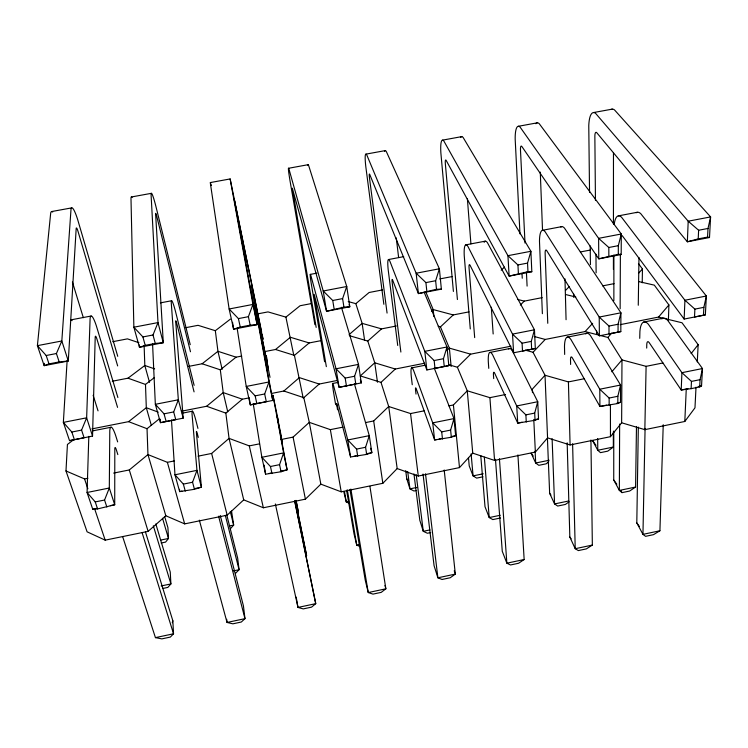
<?xml version="1.0" encoding="UTF-8"?>
<svg xmlns="http://www.w3.org/2000/svg" width="748" height="748" viewBox="0 0 748 748"><rect width="100%" height="100%" fill="white"/><g stroke="black" fill="none" stroke-linecap="round" stroke-linejoin="round"><path stroke-width="1.12" d="M595.997 445.331L592.631 440.684L597.774 450.259L600.466 452.643L607.759 451.147L613.341 447.061L613.341 431.877M613.416 269.486L613.425 255.47M613.444 223.923L613.472 152.657M636.483 426.444L635.585 487.041L629.61 491.043L622.009 492.633L619.353 490.426L613.734 479.973L613.771 431.044M613.865 300.574L613.902 255.143M570.621 364.444L570.509 359.779A6.564 1.571 78.7 0 1 572.37 357.918L599.915 406.473L617.82 403.518L617.848 396.281L620.569 385.042L590.481 335.618A26.676 6.816 78.7 0 0 585.712 333.907M542.375 313.683L539.486 241.38A26.432 6.19 80 0 1 545.152 231.787L599.223 317.068L608.994 326.053L609.003 333.926L618.054 332.14L618.072 324.267L620.915 312.804L564.478 228.112A26.404 6.601 80.1 0 0 560.841 227.055M525.003 243.044L520.477 149.937A6.48 1.459 81.1 0 1 521.926 146.58L598.774 258.845L618.297 254.273L618.325 245.671L621.289 234.002L539.215 123.663A26.348 6.339 81.3 0 0 535.895 123.747M619.643 424.06L619.353 490.426L635.585 487.041M620.139 308.802L620.382 254.077M617.82 403.518L620.485 402.302L620.569 385.042L599.784 389.222L570.902 339.489A26.704 6.395 78.7 0 0 564.488 346.408L564.665 354.43M620.821 331.588L620.915 312.804L599.223 317.068L599.372 335.833L620.821 331.588L618.054 332.14M608.844 256.096L608.825 247.495L598.615 238.341L598.774 258.845L621.195 254.526L621.289 234.002L598.615 238.341L520.131 127.151A26.376 5.937 81.1 0 0 515.185 139.268L519.972 233.89M424.686 363.219L395.309 369.026L374.739 362.799L360.312 375.926L380.994 382.378L388.698 406.501L397.179 468.575L418.282 476.046L459.487 467.603L472.745 453.157L494.568 460.422L535.362 452.073L547.564 437.898L570.088 444.957L610.462 436.692L621.635 422.788L621.981 359.9L607.89 337.451L585.104 331.57L545.217 339.442L534.24 336.516M638.268 305.249L638.97 257.471M663.233 424.714L659.923 530.762L653.509 534.652L645.561 536.335L642.953 534.362L636.8 522.908L638.325 427.127M639.736 338.358L639.905 331.476A26.573 8.078 78.7 0 1 648.31 324.193L681.924 372.682L691.461 381.405L691.115 388.661L681.204 389.998L649.199 342.64A6.526 1.982 78.7 0 0 646.768 344.604L646.693 348.091M642.223 282.828L642.457 269.018L638.483 263.623M696.014 387.165L694.976 407.828L684.813 421.47L644.841 429.651L646.104 366.333L621.981 359.9L611.827 371.793M645.085 428.417L642.953 534.362L659.923 530.762M67.114 360.751L63.356 422.386L69.527 440.637L92.537 436.084L95.211 337.161A6.695 0.954 78 0 1 96.969 339.209L117.567 407.37M88.816 436.355L87.067 492.493L92.724 509.21L97.586 508.921L114.715 504.76L114.809 448.94A6.769 0.982 78.8 0 1 116.454 450.146L117.838 454.606M668.413 320.032L668.899 304.95L654.332 285.147L638.895 281.622M636.249 212.731A26.274 8.219 80.5 0 1 640.709 213.619L706.364 296.012L705.355 314.871L684.149 319.069L684.925 300.229L621.569 217.257A26.302 7.817 80.4 0 0 614.202 224.54M684.813 421.47L686.253 389.166M703.447 315.245L703.868 307.344L706.364 296.012L684.925 300.229L694.883 309.111L694.509 317.012L705.355 314.871M595.455 200.436L594.856 136.23A6.452 1.842 81.9 0 1 596.839 132.789L687.347 241.782L698.211 238.883L698.623 230.253L688.197 221.202L595.595 113.359A26.255 7.499 81.9 0 0 588.77 125.767L589.536 192.339M697.286 361.91L698.146 344.688L682.017 322.771L658.549 317.077L620.186 324.651M691.115 388.661L699.689 386.931L700.072 379.666L702.475 368.54L667.684 320.359A26.535 8.49 78.7 0 0 661.858 318.863M698.211 238.883L707.552 237.088L708.01 228.449L710.6 216.92L614.491 109.9A26.227 7.891 82.1 0 0 611.312 109.414M699.689 386.931L701.549 385.884L702.475 368.54L681.924 372.682L681.204 389.998L687.982 388.623M709.497 237.518L710.6 216.92L688.197 221.202L687.347 241.782L709.497 237.518L707.552 237.088M249.075 397.88L242.343 399.208L225.831 413.102L229.056 438.384L243.717 499.87L227.168 515.176L184.672 523.88L165.813 515.765L148.123 531.361L105.188 540.15L87.095 531.819L65.983 470.959L67.432 444.471L73.697 439.656M44.375 363.341L44.169 365.66L68.292 361.013L76.174 228.636A6.676 0.907 77.3 0 1 78.054 231.478L117.66 365.931M493.708 378.6L493.456 375.113A6.601 1.15 78.7 0 1 494.746 373.364L517.728 423.116L535.044 420.283L534.698 413.092L537.737 401.723L512.474 351.046A26.806 5.114 78.7 0 0 508.762 349.101M470.277 328.924L464.246 255.732A26.573 4.525 79.6 0 1 467.939 246.466L512.52 334.104L522.085 343.201L522.506 351.036L531.65 349.223L531.276 341.387L534.465 329.793L487.472 242.754A26.535 4.946 79.7 0 0 484.152 242.333M172.283 622.804L172.844 620.775L145.43 531.893M457.411 299.527L445.35 163.784A6.517 1.066 80.5 0 1 446.238 160.511L509.136 276.106L527.957 271.674L527.546 263.1L530.893 251.291L463.18 137.557A26.479 4.75 80.6 0 0 460.665 137.492M295.722 503.413L296.301 501.356L298.293 511.81L295.956 500.393M416.019 394.074L415.608 390.606A6.629 0.72 78.7 0 1 416.299 388.969L434.616 439.955L451.334 437.253L450.614 430.091L453.98 418.59L434.233 368.044M397.721 345.454L388.24 270.224A26.704 2.824 79.3 0 1 389.914 261.295L424.799 351.345L434.158 360.545L434.981 368.343L444.237 366.52L443.461 358.713L447.005 346.988L424.107 292.085M387.071 313.075L369.465 177.772A6.545 0.664 79.8 0 1 369.793 174.583L418.403 293.581L436.495 289.28L435.645 280.734L439.385 268.784L386.351 151.601A26.61 3.123 80 0 0 384.668 151.377M337.516 409.717L336.619 403.527L350.578 456.972L366.67 454.401L365.576 447.276L369.278 435.654L354.402 383.827M326.334 366.642L314.16 294.319L339.096 387.314L355.796 384.014L354.599 376.244L358.507 364.379L341.443 307.288M314.899 324.66L289.99 180.595A26.778 1.047 79.1 0 1 289.055 169.385L323.22 291L346.745 286.503L349.802 306.792L343.921 307.11L342.603 298.602L346.745 286.503L308.737 165.785A26.741 1.468 79.3 0 0 307.886 165.411M253.254 403.836L261.865 457.29L265.596 474.195L281.052 471.754L279.565 464.667L283.604 452.905L272.964 395.271L278.565 421.937M237.125 328.129L246.232 386.445L250.299 404.883L266.307 401.713L264.68 393.981L268.962 381.976L251.253 285.614L268.298 367.997M198.295 437.412L197.425 434.036A6.732 0.514 78.7 0 0 196.434 432.709L201.399 487.2L194.452 489.295L192.563 482.245L196.958 470.361L192.058 414.383A27.377 2.104 78.7 0 1 195.63 419.46L197.94 428.389M234.152 198.903L257.125 324.651L250.187 325.156L248.401 316.685L252.946 304.436L230.141 178.94L210.356 182.559M152.573 343.986L155.341 404.303L160.446 422.657L175.743 419.628L173.676 411.933L178.342 399.787L171.264 302.865A27.087 2.029 78.3 0 1 175.331 310.813L194.134 385.351M106.861 507.041L104.561 500.038L109.311 488.014L109.788 430.642A27.526 4.002 78.8 0 1 115.594 435.308L117.66 441.89M190.488 351.756L156.902 216.939A6.638 0.477 78 0 0 155.621 214.012L163.288 342.715L155.275 343.426L153.013 334.992L157.987 322.594L151.077 194.592A27.031 1.945 78 0 1 155.612 205.251L190.226 344.641M69.527 440.637L84.094 437.758L81.579 430.1L86.637 417.814L90.115 318.283A27.237 3.871 78 0 1 96.352 325.876L117.885 397.525M59.185 361.929L49.003 363.893L44.169 365.66L37.4 345.651L61.822 340.985L68.292 361.013L59.185 361.929L56.418 353.533L61.822 340.985L71.013 209.234A27.18 3.712 77.3 0 1 77.661 219.557L117.745 356.329M691.143 353.57L698.146 344.688M658.549 317.077L668.899 304.95M607.89 337.451L611.612 333.253M230.365 528.771L233.666 525.087L231.534 511.052M585.104 331.57L592.659 323.323M638.54 273.282L642.457 269.018M525.283 350.148L533.025 352.271L545.217 339.442M271.515 393.448L283.857 391.017L303.81 397.665L309.298 422.358L320.836 484.143L341.219 491.829L382.845 483.302L397.179 468.575M448.903 405.874L453.41 404.967L467.276 390.802L489.903 397.656L505.526 394.523M565.451 290.495L569.406 286.456M235.573 573.277L239.061 569.724L237.658 558.092L226.84 515.185M448.837 364.744L457.393 367.249L470.642 354.159L510.921 346.212M520.337 305.025L524.292 301.117L542.169 297.639M243.717 499.87L263.352 507.77L305.408 499.159L320.836 484.143M365.697 422.555L373.673 420.956L388.698 406.501L410.549 413.56L424.088 410.848M446.865 350.531L449.37 348.119L470.642 354.159M380.994 382.378L395.309 369.026M438.216 326.259L440.46 326.876L453.26 314.927L469.061 311.86M501.188 270.196L504.479 267.13M280.734 439.59L293.085 437.113L309.298 422.358L330.354 429.642L342.902 427.127M431.484 311.149L433.204 309.579L453.26 314.927M303.81 397.665L319.209 384.042L337.479 380.433M349.344 335.665L367.792 341.06L381.564 328.877L396.365 325.997M198.014 456.177L211.628 453.447L229.056 438.384L249.299 445.892L259.406 443.863M283.857 391.017L299.359 377.618L319.209 384.042M349.129 334.599L362.135 323.36L381.564 328.877M264.268 351.682L275.545 349.494L294.413 355.375L309.167 342.949L321.453 340.564M348.222 301.575L355.842 303.66L369.11 292.496L382.537 289.915M113.631 473.091L129.292 469.95L147.954 454.588L147.038 428.707L159.389 418.786M181.689 411.176L206.626 406.258L223.213 392.597L220.314 369.83L236.069 357.17L241.716 356.067M275.545 349.494L290.383 337.273L309.167 342.949M257.761 313.861L268.018 311.897L285.904 317.124L300.07 305.745L311.364 303.576M91.957 428.885L128.609 421.648L146.309 407.716L145.486 384.435L154.322 377.637M188.459 366.426L202.128 363.771L217.948 351.308L236.069 357.17M185.766 327.68L198.052 325.324L215.331 330.709L230.403 319.116M548.77 461.806L546.162 463.816L538.812 465.321L535.69 463.021L531.183 453.26L533.24 456.056M112.34 381.228L127.992 378.189L144.822 365.491L144.121 345.529M444.2 469.987L455.326 574.099L450.231 577.746L442.059 579.476L437.879 577.802L434.074 565.675L423.022 474.036M569.088 501.833L565.366 504.451L557.69 506.05L554.567 503.937L549.649 493.287L547.433 438.468M517.925 454.924L524.152 559.523L518.607 563.253L510.51 564.964L506.864 563.188L502.263 551.285L495.466 459.235M590.929 440.002L592.351 545.077L586.357 548.892L578.344 550.584L575.221 548.705L569.836 537.036L567.171 442.825M535.044 420.283L538.523 418.908L537.737 401.723L516.718 405.958L492.689 354.954A26.844 4.675 78.7 0 0 488.294 361.499L488.762 368.353M451.334 437.253L455.644 435.691L453.98 418.59L432.727 422.872L413.644 370.578A26.984 2.917 78.7 0 0 411.316 376.749L412.251 384.724M155.275 343.426L145.224 345.361L139.465 347.306L133.864 327.203L130.984 198.267A27.068 2.394 77.8 0 1 132.097 197.528M366.67 454.401L371.85 452.671L369.278 435.654L347.783 439.983L333.758 386.37A27.124 1.122 78.7 0 0 333.533 392.148L335.637 404.64M250.187 325.156L240.258 327.063L233.591 329.176L229.131 308.989L210.431 183.746A26.919 0.654 78.5 0 1 210.656 183.176M281.052 471.754L287.101 469.838L276.966 415.392L281.538 437.44M343.921 307.11L326.558 311.271L292.337 188.197L316.17 327.4M122.607 536.484L155.434 637.623L173.536 633.79L172.844 620.775M455.326 574.099L437.879 577.802L425.509 473.802M524.152 559.523L506.864 563.188L499.421 458.702M592.351 545.077L575.221 548.705L572.603 443.751M161.185 585.955L170.899 583.936L170.263 572.089L155.827 523.974M233.357 570.911L239.061 569.724L225.307 515.344M359.003 544.712L356.759 545.18L354.028 533.922L346.567 490.305M429.941 529.921L423.274 531.314L419.806 520.253L413.953 473.952M500.225 515.269L489.211 517.56L485.013 506.714L480.768 455.579M568.76 500.973L554.567 503.937L552.108 438.674M162.793 588.461L167.851 587.404L170.899 583.936L153.34 525.825M430.717 532.548L427.37 533.249L423.274 531.314L416.197 474.643M500.552 517.971L492.82 519.589L489.211 517.56L484.339 457.187M161.175 543.001L165.589 542.094L168.487 538.476L167.917 527.649L164.635 516.457M416.094 490.566L413.953 491.006L409.941 488.865L406.762 478.739L405.706 470.651M483.002 476.803L476.644 478.112L473.082 475.887L469.23 465.948L468.491 457.804M160.783 540.065L168.487 538.476L162.55 518.308M229.299 525.984L233.666 525.087L230.281 511.492M348.418 501.506L346.268 501.945L343.771 491.642M416.786 487.453L409.941 488.865L407.688 471.511M483.255 473.793L473.082 475.887L471.118 453.84M549.135 460.254L535.69 463.021L535.119 451.381M613.341 447.061L597.774 450.259L597.671 438.59M110.321 505.648L114.715 504.76L109.311 488.014L87.067 492.493L95.239 501.917L104.561 500.038M171.479 420.002L174.967 474.784L183.353 484.106L192.563 482.245M280.313 471.212L287.101 469.838L283.604 452.905L261.865 457.29L270.458 466.5L279.565 464.667M350.578 456.972L347.783 439.983L356.572 449.099L365.576 447.276M436.832 439.506L434.616 439.955L432.727 422.872L441.713 431.886L450.614 430.091M522.104 422.227L517.728 423.116L516.718 405.958L525.891 414.869L534.698 413.092M606.768 405.079L599.915 406.473L599.784 389.222L609.143 398.048L617.848 396.281M691.461 381.405L700.072 379.666M92.724 509.21L97.118 508.322M181.942 491.137L179.651 491.604L174.967 474.784L196.958 470.361L201.399 487.2M195.677 488.36L200.249 487.425M268.99 473.503L271.253 473.045M353.935 456.299L356.179 455.841M366.249 453.802L371.85 452.671L370.587 448.248M439.048 439.057L441.264 438.609M451.222 436.589L455.644 435.691M535.241 419.572L538.523 418.908M617.053 402.994L620.485 402.302M698.155 386.566L701.549 385.884M179.492 489.323L179.651 491.604L194.452 489.295M65.983 470.959L84.552 478.916L87.909 478.253M165.813 515.765L147.954 454.588L167.374 462.32L174.181 460.955M533.025 352.271L545.03 375.272L568.415 381.91L584.291 378.731M646.104 366.333L662.943 362.958M92.537 436.084L86.637 417.814L63.356 422.386L71.827 432.026L81.579 430.1M160.268 419.189L160.446 422.657L183.185 418.16L178.342 399.787L155.341 404.303L164.036 413.831L173.676 411.933M249.206 397.964L250.299 404.883L272.768 400.442L268.962 381.976L246.232 386.445L255.152 395.86L264.68 393.981M324.595 361.761L311.458 284.857A26.844 1.085 78.9 0 1 311.075 276.283L336.039 368.792L345.183 378.095L354.599 376.244M434.158 360.545L443.461 358.713M522.085 343.201L531.276 341.387M608.994 326.053L618.072 324.267M694.883 309.111L703.868 307.344M92.846 430.839L111.181 427.22M182.297 413.176L192.507 411.157M332.598 383.49L338.152 382.396M411.596 367.894L424.78 365.295M489.772 352.458L509.341 348.596M567.134 337.18L586.497 333.356M643.701 322.061L662.868 318.274M444.237 366.52L448.819 365.613L447.005 346.988L424.799 351.345L426.865 369.961L448.819 365.613M531.65 349.223L535.316 348.503L534.465 329.793L512.52 334.104L513.614 352.794L535.316 348.503M361.312 382.92L339.096 387.314L336.039 368.792L358.507 364.379L361.312 382.92L360.321 379.573M602.626 285.876L614.033 283.66M112.78 341.686L127.441 338.872L138.885 342.687M439.805 278.929L452.39 276.517M580.355 251.954L590.462 250.019M52.715 212.039A27.218 4.161 77.1 0 0 50.705 212.937L37.4 345.651L46.189 355.506L56.418 353.533M139.399 344.968L139.465 347.306L163.288 342.715L157.987 322.594L133.864 327.203L142.905 336.937L153.013 334.992M232.544 322.304L233.591 329.176L257.125 324.651L252.946 304.436L229.131 308.989L238.416 318.601L248.401 316.685M349.11 304.567L349.802 306.792L326.558 311.271L323.22 291L332.748 300.49L342.603 298.602M383.855 304.286L365.809 166.682A26.638 2.712 79.8 0 1 366.875 155.154L416.15 273.226L425.911 282.604L435.645 280.734M453.4 291.449L440.871 152.91A26.507 4.338 80.5 0 1 443.891 141.082L507.939 255.676L517.925 264.942L527.546 263.1M608.825 247.495L618.325 245.671M698.623 230.253L708.01 228.449M441.367 289.158L418.403 293.581L416.15 273.226L439.385 268.784L441.367 289.158L436.495 289.28M531.819 271.739L509.136 276.106L507.939 255.676L530.893 251.291L531.819 271.739L527.957 271.674M91.153 316.021L70.742 319.901A27.274 4.338 77.9 0 1 72.051 320.649M160.409 302.865L171.629 300.743M310.28 274.394L316.871 273.151M388.474 259.547L403.705 256.658M465.864 244.848L485.246 241.165M542.468 230.291L561.645 226.653M618.287 215.892L637.268 212.282M51.5 211.572L71.696 207.888M131.339 196.986L151.33 193.339M288.56 168.272L308.139 164.691M365.968 154.125L385.351 150.591M442.592 140.128L461.778 136.622M518.439 126.272L537.429 122.803M593.519 112.555L612.313 109.124M618.297 254.273L621.195 254.526M155.434 637.623L161.849 638.876L170.329 637.081L173.536 633.79L142.055 532.511M565.666 294.544L575.82 297.012M517.756 299.481L524.292 301.117M621.635 422.788L644.841 429.651M202.128 363.771L220.314 369.83M154.64 368.886L144.822 365.491L149.516 382.34M242.343 399.208L223.213 392.597L227.757 411.868M127.992 378.189L145.486 384.435M206.626 406.258L225.831 413.102M158.202 412.129L146.309 407.716L151.348 425.444M128.609 421.648L147.038 428.707M360.433 546.657L356.759 545.18L347.334 489.893M348.951 503.18L346.268 501.945L344.491 491.614M406.762 478.739L408.025 480.403M684.149 319.069L622.645 236.218A6.461 1.917 80.4 0 0 621.317 235.601M569.836 537.036L571.154 538.822M549.649 493.287L550.921 494.998M613.734 479.973L616.857 484.265M636.8 522.908L639.4 526.47M599.372 335.833L546.788 250.739A6.498 1.524 80 0 0 545.142 253.366L547.77 323.295M620.943 490.651L622.009 492.633M230.141 178.94L261.622 331.981M513.614 352.794L470.146 265.4A6.526 1.113 79.6 0 0 469.061 267.934L474.681 337.6M426.023 292.468L433.204 309.579L433.924 316.554M440.46 326.876L449.37 348.119L451.138 366.483M457.393 367.249L467.276 390.802L472.745 453.157M426.865 369.961L392.709 280.229A6.564 0.692 79.3 0 0 392.204 282.66L400.872 352.046M84.552 478.916L87.871 488.762M94.865 509.538L105.188 540.15M46.189 355.506L49.003 363.893M71.827 432.026L74.389 439.674M95.239 501.917L97.586 508.921M454.232 570.808L454.962 573.005M355.842 303.66L362.135 323.36L364.613 340.405M367.792 341.06L374.739 362.799L377.478 382.228M93.145 395.309L98.035 410.867M72.406 282.005L83.337 317.694M129.292 469.95L148.123 531.361M167.374 462.32L184.672 523.88M142.905 336.937L145.224 345.361M164.036 413.831L166.149 421.526M183.353 484.106L185.289 491.155M199.333 520.15L227.037 622.458L232.88 623.823L241.277 622.037L244.97 618.661L243.427 605.889L220.249 515.447M234.161 198.912L234.788 201.829M384.986 585.46L385.856 588.816L381.218 592.369L372.971 594.118L368.25 592.547L365.248 580.186L349.961 489.547M218.594 516.214L244.97 618.661L227.037 622.458L226.7 619.25M194.069 391.877L176.874 323.903A6.657 0.496 78.3 0 0 175.724 321.752L183.185 418.16M211.628 453.447L227.168 515.176M222.156 369.362L217.948 351.308L215.331 330.709M249.299 445.892L263.352 507.77M285.904 317.124L293.805 355.384M294.413 355.375L303.202 398.114M275.348 503.956L297.975 607.432L303.249 608.9L311.57 607.133L315.74 603.664L294.787 500.823M238.416 318.601L240.258 327.063M255.152 395.86L256.826 403.583M270.458 466.5L271.991 473.587M262.09 334.272L263.034 338.853M234.947 202.558L262.997 339.499M266.269 355.468L267.438 361.181M295.525 500.739L306.615 555.633L295.357 500.777M270.019 377.338L255.274 305.633L272.768 400.442M282.005 439.721L282.473 441.993M294.656 501.197L315.74 603.664L297.975 607.432L296.199 597.128M293.085 437.113L305.408 499.159M330.354 429.642L341.219 491.829M350.859 489.061L368.25 592.547L385.856 588.816L369.914 486.35M264.119 465.078L265.596 474.195M332.748 300.49L334.113 308.999M345.183 378.095L346.427 385.865M356.572 449.099L357.712 456.215M373.673 420.956L382.845 483.302M410.549 413.56L418.282 476.046M396.272 237.892L398.628 257.564M425.911 282.604L426.809 291.15M441.713 431.886L442.47 439.048M453.41 404.967L459.487 467.603M467.369 198.603L470.922 243.885M489.903 397.656L494.568 460.422M491.305 307.25L493.166 333.982M517.925 264.942L518.383 273.516M525.891 414.869L526.274 422.059M522.001 273.562L522.244 278.228M526.414 272.141L527.097 286.11M532.483 392.644L532.314 389.147L545.03 375.272L547.564 437.898M533.782 419.441L535.362 452.073M540.28 172.096L542.524 230.337M564.974 278.882L566.068 319.714M568.415 381.91L570.088 444.957M573.613 293.889L573.688 297.33M590.209 245.97L590.434 264.624M595.95 254.142L596.128 272.814M596.549 330.756L596.586 334.225M609.143 398.048L609.153 405.266M610.424 404.518L610.462 436.692M210.936 184.148A26.919 0.654 78.5 0 1 211.301 185.541"/></g></svg>
